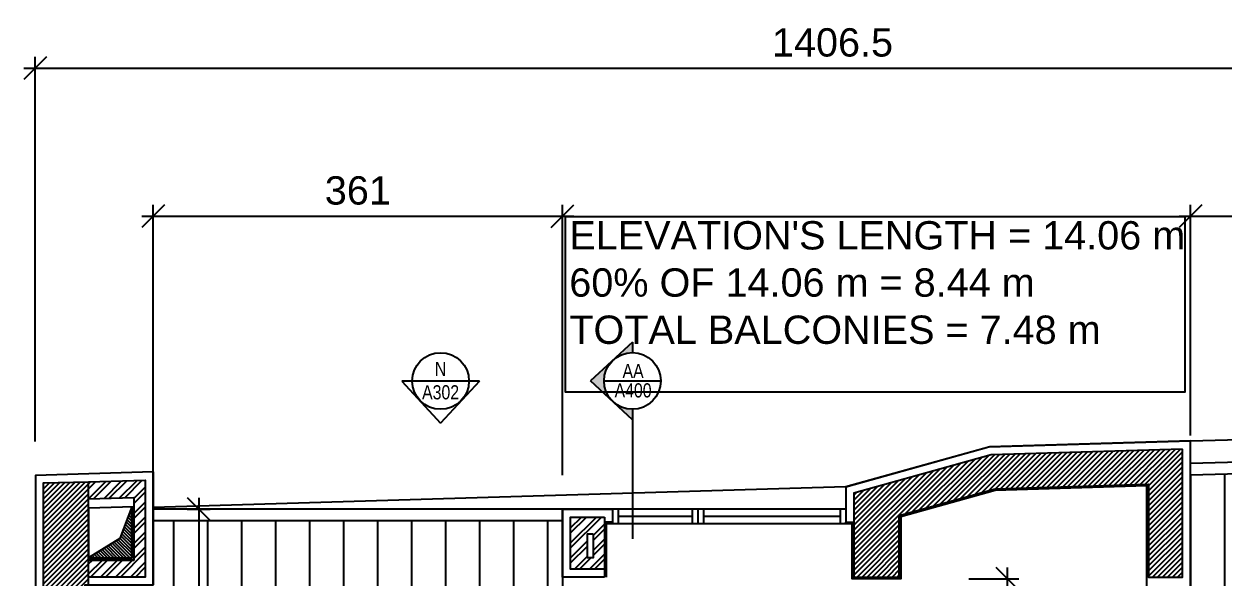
# Model space of a CAD drawing. Extents: x -1.7 to 43, y -165.8 to -101.1.
# Drawn here: x -0.09 to 10.49, y -105.95 to -101.07 of the extents above; entities that cross this region are included whole.
import ezdxf
from ezdxf.enums import TextEntityAlignment as Align

# ---------------------------------------------------------------- set-up
doc = ezdxf.new("R2010")
doc.units = 0
doc.header["$MEASUREMENT"] = 0
doc.header["$PDMODE"] = 35
doc.header["$PDSIZE"] = 0.3
doc.layers.get('0').update_dxf_attribs({"linetype": 'CONTINUOUS'})
doc.layers.get('DEFPOINTS').update_dxf_attribs({"linetype": 'CONTINUOUS'})
for name, color, linetype in [('60%', 7, 'CONTINUOUS'), ('A-ALU', 9, 'CONTINUOUS'), ('A-ANNO-ELTAG', 7, 'CONTINUOUS'), ('A-ANNO-SECT-TAG', 7, 'CONTINUOUS'), ('A-AREAS', 6, 'CONTINUOUS'), ('A-BALUST', 1, 'CONTINUOUS'), ('a-dim', 3, 'CONTINUOUS'), ('A-HATCH-CONC', 8, 'CONTINUOUS'), ('A-HATCH-WALL', 8, 'CONTINUOUS'), ('A-PLASTER', 8, 'CONTINUOUS'), ('A-PROJECTION', 9, 'CONTINUOUS'), ('a-revetement', 1, 'CONTINUOUS'), ('a-shaft', 251, 'CONTINUOUS'), ('A-TILES', 137, 'CONTINUOUS'), ('A-WALL', 4, 'CONTINUOUS'), ('areaexe', 2, 'CONTINUOUS'), ('S-2ND-3RD-4-5-6TH$0$A-SHAFT 2-3-4-5-6', 8, 'CONTINUOUS'), ('S-2ND-3RD-4-5-6TH$0$A-STR 2-3-4-5-6', 2, 'CONTINUOUS')]:
    doc.layers.add(name, color=color, linetype=linetype)
doc.styles.add('A100-STEXT', font='ARIAL.TTF', dxfattribs={"height": 0.25})
doc.styles.add('BLOCK', font='ARIAL.TTF', dxfattribs={"width": 0.8, "height": 0.25})
doc.styles.add('STYLE1', font='ARIAL.TTF')
doc.dimstyles.new('A100-DIM', dxfattribs={"dimtxt": 0.25, "dimasz": 0.2, "dimexe": 0.1, "dimexo": 0.3, "dimgap": 0.1, "dimtad": 1, "dimlfac": 100, "dimrnd": 0.5, "dimdsep": 46, "dimtxsty": 'A100-STEXT', "dimblk1": 'OBLIQUE', "dimblk2": 'OBLIQUE', "dimsah": 1, "dimcen": -0.05, "dimdle": 0.1, "dimclrd": 15, "dimclre": 15, "dimclrt": 256, "dimadec": 0, "dimazin": 0, "dimtfac": 0.28, "dimtix": 1, "dimtmove": 2, "dimatfit": 3, "dimldrblk": 'OBLIQUE', "dimfxl": 0, "dimtolj": 1, "dimarcsym": 0})
pattern_1 = [(45, (5e-11, -162.350143), (-0.022097087, 0.022097087), [])]
pattern_2 = [(45, (5e-11, -162.35014), (-0.06629126, 0.06629126), []), (45, (0.04419, -162.35014), (-0.06629126, 0.06629126), [])]

# ---------------------------------------------------------------- blocks, each defined once
blk = doc.blocks.new('_OBLIQUE')
at = {"color": 0, "linetype": 'ByBlock'}
blk.add_line((-0.5, -0.5), (0.5, 0.5), dxfattribs=at)
blk = doc.blocks.new('*D63')
at = {"layer": 'a-dim', "color": 15, "lineweight": -2}
for p, q in [((1.451, -105.25), (1.451, -109.665)), ((1.348, -105.35), (1.551, -105.35)), ((1.348, -109.565), (1.551, -109.565))]:
    blk.add_line(p, q, dxfattribs=at)
at = {"layer": 'DEFPOINTS', "color": 0}
for p in [(1.048, -105.35), (1.048, -109.565), (1.451, -109.565)]:
    blk.add_point(p, dxfattribs=at)
at = {"layer": 'a-dim', "color": 15, "lineweight": -2, "xscale": 0.2, "yscale": 0.2, "zscale": 0.2}
for p, rotation in [((1.451, -105.35), 90), ((1.451, -109.565), 270)]:
    blk.add_blockref('_OBLIQUE', p, dxfattribs=dict(at, rotation=rotation))
at = {"layer": 'a-dim', "insert": (1.223, -107.458), "char_height": 0.25, "attachment_point": 5, "rotation": 90, "style": 'A100-STEXT'}
blk.add_mtext('\\A1;421.5', dxfattribs=at)
blk = doc.blocks.new('*D74')
at = {"layer": 'a-dim', "color": 15, "lineweight": -2}
for p, q in [((8.585, -110.535), (8.585, -105.865)), ((8.243, -105.965), (8.685, -105.965)), ((8.243, -110.435), (8.685, -110.435))]:
    blk.add_line(p, q, dxfattribs=at)
at = {"layer": 'DEFPOINTS', "color": 0}
for p in [(7.943, -105.965), (8.585, -105.965), (7.943, -110.435)]:
    blk.add_point(p, dxfattribs=at)
at = {"layer": 'a-dim', "color": 15, "lineweight": -2, "xscale": 0.2, "yscale": 0.2, "zscale": 0.2}
for p, rotation in [((8.585, -105.965), 90), ((8.585, -110.435), 270)]:
    blk.add_blockref('_OBLIQUE', p, dxfattribs=dict(at, rotation=rotation))
at = {"layer": 'a-dim', "insert": (8.36, -108.2), "char_height": 0.25, "attachment_point": 5, "rotation": 90, "style": 'A100-STEXT'}
blk.add_mtext('\\A1;447', dxfattribs=at)
blk = doc.blocks.new('*D174')
at = {"layer": '60%', "color": 15, "lineweight": -2}
for p, q in [((1.048, -105.05), (1.048, -102.665)), ((4.658, -105.05), (4.658, -102.665)), ((0.948, -102.765), (4.758, -102.765))]:
    blk.add_line(p, q, dxfattribs=at)
at = {"layer": 'DEFPOINTS', "color": 0}
for p in [(4.658, -102.765), (1.048, -105.35), (4.658, -105.35)]:
    blk.add_point(p, dxfattribs=at)
at = {"layer": '60%', "color": 15, "lineweight": -2, "xscale": 0.2, "yscale": 0.2, "zscale": 0.2, "rotation": 180}
blk.add_blockref('_OBLIQUE', (1.048, -102.765), dxfattribs=at)
at = {"layer": '60%', "color": 15, "lineweight": -2, "xscale": 0.2, "yscale": 0.2, "zscale": 0.2}
blk.add_blockref('_OBLIQUE', (4.658, -102.765), dxfattribs=at)
at = {"layer": '60%', "insert": (2.853, -102.538), "char_height": 0.25, "attachment_point": 5, "style": 'A100-STEXT'}
blk.add_mtext('\\A1;361', dxfattribs=at)
blk = doc.blocks.new('*D175')
at = {"layer": '60%', "color": 15, "lineweight": -2}
for p, q in [((10.198, -104.699), (10.198, -102.665)), ((14.072, -104.699), (14.072, -102.665)), ((10.098, -102.765), (14.172, -102.765))]:
    blk.add_line(p, q, dxfattribs=at)
at = {"layer": 'DEFPOINTS', "color": 0}
for p in [(14.072, -102.765), (10.198, -104.999), (14.072, -104.999)]:
    blk.add_point(p, dxfattribs=at)
at = {"layer": '60%', "color": 15, "lineweight": -2, "xscale": 0.2, "yscale": 0.2, "zscale": 0.2, "rotation": 180}
blk.add_blockref('_OBLIQUE', (10.198, -102.765), dxfattribs=at)
at = {"layer": '60%', "color": 15, "lineweight": -2, "xscale": 0.2, "yscale": 0.2, "zscale": 0.2}
blk.add_blockref('_OBLIQUE', (14.072, -102.765), dxfattribs=at)
at = {"layer": '60%', "insert": (12.135, -102.538), "char_height": 0.25, "attachment_point": 5, "style": 'A100-STEXT'}
blk.add_mtext('\\A1;387.5', dxfattribs=at)
blk = doc.blocks.new('*D176')
at = {"layer": '60%', "color": 15, "lineweight": -2}
for p, q in [((0.008, -104.753), (0.008, -101.358)), ((14.072, -104.753), (14.072, -101.358)), ((-0.092, -101.458), (14.172, -101.458))]:
    blk.add_line(p, q, dxfattribs=at)
at = {"layer": 'DEFPOINTS', "color": 0}
for p in [(14.072, -101.458), (0.008, -105.053), (14.072, -105.053)]:
    blk.add_point(p, dxfattribs=at)
at = {"layer": '60%', "color": 15, "lineweight": -2, "xscale": 0.2, "yscale": 0.2, "zscale": 0.2, "rotation": 180}
blk.add_blockref('_OBLIQUE', (0.008, -101.458), dxfattribs=at)
at = {"layer": '60%', "color": 15, "lineweight": -2, "xscale": 0.2, "yscale": 0.2, "zscale": 0.2}
blk.add_blockref('_OBLIQUE', (14.072, -101.458), dxfattribs=at)
at = {"layer": '60%', "insert": (7.04, -101.231), "char_height": 0.25, "attachment_point": 5, "style": 'A100-STEXT'}
blk.add_mtext('\\A1;1406.5', dxfattribs=at)
blk = doc.blocks.new('A$C45441731')
at = {"layer": 'A-ALU'}
for p, q in [((7.158, 57), (5.098, 57)), ((5.098, 57), (5.098, 56.87)), ((5.148, 57), (5.148, 56.87)), ((5.803, 57), (5.803, 56.87)), ((5.853, 57), (5.853, 56.87)), ((5.903, 57), (5.903, 56.87)), ((7.108, 57), (7.108, 56.87)), ((7.158, 57), (7.158, 56.87)), ((7.158, 56.87), (5.098, 56.87)), ((5.803, 56.935), (5.148, 56.935)), ((7.108, 56.935), (5.903, 56.935))]:
    blk.add_line(p, q, dxfattribs=at)
blk = doc.blocks.new('SCT_TAG_L')
h = blk.add_hatch(color=256)
h.paths.add_polyline_path([(-0.371, 0.343), (0, 0.685), (0, 0.593, 0.755389), (-0.131, 0.13), (-0.131, 0.121)])
h.paths.add_polyline_path([(-0.131, 0.121), (-0.131, 0.13, 0.139348), (0, 0.093), (0, 0)])
for p, q in [((0, 0.685), (-0.371, 0.343)), ((0, 0.685), (0, 0.593)), ((0, 0), (-0.371, 0.343)), ((0, 0.093), (0, 0)), ((0, 0), (0, -1.051))]:
    blk.add_line(p, q)
at = {"ltscale": 4}
blk.add_line((-0.25, 0.343), (0.25, 0.343), dxfattribs=at)
blk.add_circle((0, 0.343), 0.25)
at = {"color": 7, "style": 'BLOCK', "width": 0.8}
for tag, p in [('SCT.NO.', (0.006, 0.431)), ('DWG', (0.006, 0.26))]:
    blk.add_attdef(tag, text='', height=0.125, dxfattribs=at).set_placement(p, align=Align.MIDDLE)
blk = doc.blocks.new('ELTAG_D')
for p, q in [((0.005, 0), (-0.005, 0)), ((0.00685, 0), (0, -0.00742)), ((0.00685, 0), (0.005, 0)), ((-0.00685, 0), (0, -0.00742)), ((-0.005, 0), (-0.00685, 0))]:
    blk.add_line(p, q)
blk.add_circle((0, 0), 0.005)
at = {"color": 7, "style": 'BLOCK', "width": 0.8}
for tag, p in [('ELV.NO.', (0, 0.00213)), ('DWG', (0, -0.00199))]:
    blk.add_attdef(tag, text='', height=0.0025, rotation=0, dxfattribs=at).set_placement(p, align=Align.MIDDLE)

msp = doc.modelspace()

# ---------------------------------------------------------------- hatches: boundary and pattern name
at = {"layer": 'A-HATCH-CONC'}
h = msp.add_hatch(dxfattribs=at)
h.set_pattern_fill('ANSI31', color=256, scale=0.25, style=0)
h.set_pattern_definition(pattern_1)
h.paths.add_polyline_path([(10.12837, -104.82079), (8.439, -104.87107), (7.22837, -105.20989), (7.22837, -105.95014), (7.62837, -105.95014), (7.62837, -105.40678), (8.47393, -105.17013), (9.82837, -105.12982), (9.82837, -105.95014), (10.12837, -105.95014)])
h = msp.add_hatch(dxfattribs=at)
h.set_pattern_fill('ANSI31', color=256, scale=0.25, style=0)
h.set_pattern_definition(pattern_1)
h.paths.add_polyline_path([(0.47837, -105.11243), (0.07837, -105.12136), (0.07837, -120.35014), (0.47837, -120.35014)])
at = {"layer": 'A-HATCH-WALL'}
h = msp.add_hatch(dxfattribs=at)
h.set_pattern_fill('ANSI32', color=256, scale=0.25, style=0)
h.set_pattern_definition(pattern_2)
h.paths.add_polyline_path([(0.97837, -105.09457), (0.47837, -105.10946), (0.47837, -105.25952), (0.87837, -105.24762), (0.87837, -105.80014), (0.47837, -105.80014), (0.47837, -105.95014), (0.97837, -105.95014)])
h = msp.add_hatch(dxfattribs=at)
h.set_pattern_fill('ANSI32', color=256, scale=0.25, style=0)
h.set_pattern_definition(pattern_2)
h.paths.add_polyline_path([(5.02837, -105.42014), (4.72837, -105.42014), (4.72837, -105.88014), (5.02837, -105.88014)])
h.paths.add_polyline_path([(4.87837, -105.78014), (4.87837, -105.57014), (4.92837, -105.57014), (4.92837, -105.78014)], flags=16)
at = {"layer": 'a-shaft'}
h = msp.add_hatch(dxfattribs=at)
h.set_pattern_fill('_USER,_O', color=256, scale=0.02, angle=315, pattern_type=0)
h.set_pattern_definition([(315, (-338376.396732, -23905.72186), (0.0141421356237, 0.0141421356237), [])])
h.paths.add_polyline_path([(0.85837, -105.33126), (0.85814, -105.33126), (0.75319, -105.60945), (0.47837, -105.78014), (0.85837, -105.78014)])
at = {"layer": 'A-TILES'}
h = msp.add_hatch(dxfattribs=at)
h.set_pattern_fill('_USER', color=256, scale=0.3, angle=90, style=0, pattern_type=0)
h.set_pattern_definition([(90, (5e-11, -162.35014), (-0.3, 2e-17), [])])
h.paths.add_polyline_path([(10.19837, -105.04881), (10.19837, -109.18014), (10.43837, -109.18014), (11.8389, -109.18014), (12.2369, -109.18014), (12.40791, -108.96751), (14.60132, -106.24006), (15.1058, -105.61275), (14.25444, -104.92809)])
h.paths.add_polyline_path([(10.05404, -108.69523), (10.23863, -108.69523), (10.23863, -108.84734), (10.05404, -108.84734)], flags=9)
h = msp.add_hatch(dxfattribs=at)
h.set_pattern_fill('_USER', color=256, scale=0.3, angle=90, style=0, pattern_type=0)
h.set_pattern_definition([(90, (11.72837, -144.15014), (-0.3, 2e-17), [])])
h.paths.add_polyline_path([(4.65837, -105.95014), (2.38486, -105.95014), (4.65837, -107.7785)])
h.paths.add_polyline_path([(4.65837, -105.95014), (4.65837, -105.45014), (1.76313, -105.45014), (2.38486, -105.95014)])
h.paths.add_polyline_path([(2.38486, -105.95014), (1.76313, -105.45014), (1.04837, -105.45014), (1.04837, -105.95014)])
h.paths.add_polyline_path([(1.04837, -105.95014), (1.04837, -106.02014), (0.44837, -106.02014), (0.44837, -109.18014), (4.65837, -109.18014), (4.65837, -107.7785), (2.38486, -105.95014)])

# ---------------------------------------------------------------- linework, layer by layer
at = {"layer": '60%'}
msp.add_lwpolyline([(4.68593, -102.76534), (10.14892, -102.76534), (10.14892, -104.31824), (4.68593, -104.31824)], close=True, dxfattribs=at)
at = {"layer": 'A-AREAS'}
for points in [[(15.96124, -104.54905), (12.2369, -109.18014), (10.19837, -109.18014), (10.19837, -104.74864), (8.42837, -104.80135), (7.15837, -105.1541), (7.15837, -105.35014), (4.65837, -105.35014)], [(4.65837, -105.35014), (4.65837, -109.18014), (0.44837, -109.18014), (0.44837, -106.02014), (1.04837, -106.02014), (1.04837, -105.02246), (0.00837, -105.05341), (0.00837, -120.42014), (0.47837, -120.42014), (0.47837, -118.92014), (4.65837, -118.92014), (4.65837, -120.42014), (12.29837, -120.42014), (12.29837, -119.32014), (13.63258, -119.32014), (14.39249, -118.39136), (14.57768, -118.54029), (14.74689, -118.32989), (17.36523, -120.43556)]]:
    msp.add_lwpolyline(points, dxfattribs=at)
at = {"layer": 'A-BALUST'}
for p, q in [((14.28836, -104.82703), (10.19837, -104.94876)), ((10.19837, -105.04881), (14.25444, -104.92809))]:
    msp.add_line(p, q, dxfattribs=at)
msp.add_lwpolyline([(1.04837, -105.45014), (4.65837, -105.45014), (4.65837, -105.35014), (1.04837, -105.35014)], close=True, dxfattribs=at)
at = {"layer": 'A-PLASTER'}
msp.add_line((5.09837, -105.48014), (5.09837, -105.46514), dxfattribs=at)
for points in [[(9.02837, -112.78514), (9.81337, -112.78514), (9.81337, -110.61514), (9.21337, -110.61514), (9.21337, -110.43514), (9.81337, -110.43514), (9.81337, -105.14527), (8.47621, -105.18507), (7.64337, -105.41816), (7.64337, -105.96514), (7.21337, -105.96514), (7.21337, -105.48014), (7.15837, -105.48014), (7.15837, -105.46514)], [(5.09837, -105.48014), (5.04337, -105.48014), (5.04337, -105.95014)]]:
    msp.add_lwpolyline(points, dxfattribs=at)
at = {"layer": 'A-PROJECTION'}
for p, q in [((10.19837, -104.74867), (14.35618, -104.62493)), ((7.15837, -105.1541), (1.04881, -105.33616))]:
    msp.add_line(p, q, dxfattribs=at)
at = {"layer": 'a-revetement'}
for p, q in [((8.41774, -104.80164), (10.19837, -104.74864)), ((10.19837, -109.18014), (10.19837, -104.74864)), ((7.15837, -105.1541), (8.41774, -104.80164)), ((1.04837, -105.02246), (0.00837, -105.05341)), ((0.00837, -105.05341), (0.00837, -120.42014)), ((1.04837, -105.02246), (1.04837, -106.02014)), ((7.15837, -105.1541), (7.15837, -105.46514)), ((4.65837, -105.95014), (4.65837, -105.35014)), ((4.65837, -105.35014), (5.09837, -105.35014)), ((5.09837, -105.35014), (5.09837, -105.46514)), ((5.09837, -105.46514), (5.02837, -105.46514)), ((7.15837, -105.46514), (7.22837, -105.46514))]:
    msp.add_line(p, q, dxfattribs=at)
at = {"layer": 'a-revetement', "ltscale": 4}
for p, q in [((5.02837, -105.95014), (4.65837, -105.95014)), ((5.02837, -105.88014), (5.02837, -105.95014))]:
    msp.add_line(p, q, dxfattribs=at)
at = {"layer": 'a-shaft'}
msp.add_lwpolyline([(0.47837, -105.78014), (0.85837, -105.78014), (0.85837, -105.33066), (0.75319, -105.60945), (0.47837, -105.78014)], dxfattribs=at)
at = {"layer": 'A-WALL'}
for points in [[(0.37837, -105.11243), (0.97837, -105.09457), (0.97837, -105.95014), (0.47837, -105.95014)], [(0.47837, -105.25952), (0.87837, -105.24762), (0.87837, -105.80014), (0.47837, -105.80014)]]:
    msp.add_lwpolyline(points, dxfattribs=at)
for points in [[(5.02837, -105.42014), (5.02837, -105.88014), (4.72837, -105.88014), (4.72837, -105.42014)], [(4.92837, -105.57014), (4.92837, -105.78014), (4.87837, -105.78014), (4.87837, -105.57014)]]:
    msp.add_lwpolyline(points, close=True, dxfattribs=at)
at = {"layer": 'areaexe'}
for p, q in [((10.19837, -104.74867), (8.42837, -104.80135)), ((10.19837, -109.18014), (10.19837, -104.74867)), ((8.42837, -104.80135), (7.15837, -105.1541)), ((1.04837, -105.02246), (0.00837, -105.05341)), ((0.00837, -105.05341), (0.00837, -120.42014)), ((1.04837, -105.35014), (1.04837, -105.02246)), ((7.15837, -105.1541), (7.15837, -105.35014)), ((1.04837, -106.02014), (1.04837, -105.35014)), ((7.15837, -105.35014), (4.65837, -105.35014)), ((4.65837, -105.35014), (4.65837, -109.18014))]:
    msp.add_line(p, q, dxfattribs=at)
at = {"layer": 'S-2ND-3RD-4-5-6TH$0$A-SHAFT 2-3-4-5-6'}
msp.add_lwpolyline([(0.47837, -105.80014), (0.87837, -105.80014), (0.87837, -105.33066), (0.47837, -105.34256)], close=True, dxfattribs=at)
at = {"layer": 'S-2ND-3RD-4-5-6TH$0$A-STR 2-3-4-5-6'}
for points in [[(10.12837, -104.82079), (8.439, -104.87107), (7.22837, -105.20989), (7.22837, -105.95014), (7.62837, -105.95014), (7.62837, -105.40678), (8.47393, -105.17013), (9.82837, -105.12982), (9.82837, -105.95014), (10.12837, -105.95014)], [(0.07837, -120.35014), (0.47837, -120.35014), (0.47837, -105.11243), (0.07837, -105.12136)]]:
    msp.add_lwpolyline(points, close=True, dxfattribs=at)

# ---------------------------------------------------------------- block references
at = {"layer": 'A-ALU'}
msp.add_blockref('A$C45441731', (0, -162.35014), dxfattribs=at)
at = {"layer": 'A-ANNO-ELTAG', "xscale": 50, "yscale": 50, "zscale": 50}
msp.add_blockref('ELTAG_D', (3.58292, -104.21925), dxfattribs=at).add_auto_attribs({'ELV.NO.': 'N', 'DWG': 'A302'})
at = {"layer": 'A-ANNO-SECT-TAG'}
msp.add_blockref('SCT_TAG_L', (5.27494, -104.56178), dxfattribs=at).add_auto_attribs({'SCT.NO.': 'AA', 'DWG': 'A400'})

# ---------------------------------------------------------------- texts
at = {"layer": '60%', "insert": (4.71838, -102.80775), "char_height": 0.5, "width": 8.6831907, "attachment_point": 1, "style": 'STYLE1'}
msp.add_mtext("{\\H0.5x;ELEVATION'S LENGTH = 14.06 m\\P60% OF 14.06 m = 8.44 m\\PTOTAL BALCONIES = 7.48 m}", dxfattribs=at)

# ---------------------------------------------------------------- dimensions: what is measured, and where the dimension line sits
at = {"layer": '60%'}
for base, p1, p2, picture, middle in [((14.07151, -101.45821), (0.00837, -105.05341), (14.07151, -105.05341), '*D176', (7.03994, -101.23057)), ((4.65837, -102.76534), (1.04837, -105.35014), (4.65837, -105.35014), '*D174', (2.85337, -102.53761)), ((14.07151, -102.76534), (10.19837, -104.99878), (14.07151, -104.99878), '*D175', (12.13494, -102.53761))]:
    dim = msp.add_linear_dim(base=base, p1=p1, p2=p2, dimstyle='A100-DIM', dxfattribs=at)
    dim.commit()
    dim.dimension.update_dxf_attribs({"geometry": picture, "text_midpoint": middle})
at = {"layer": 'a-dim'}
for p1, p2, distance, picture, middle in [((1.04837, -105.35014), (1.04837, -109.56514), 0.4027, '*D63', (1.22342, -107.45764)), ((7.94337, -110.43514), (7.94337, -105.96514), -0.64199, '*D74', (8.36036, -108.20014))]:
    dim = msp.add_aligned_dim(p1=p1, p2=p2, distance=distance, dimstyle='A100-DIM', dxfattribs=at)
    dim.commit()
    dim.dimension.update_dxf_attribs({"geometry": picture, "text_midpoint": middle})

doc.saveas('drawing.dxf')
